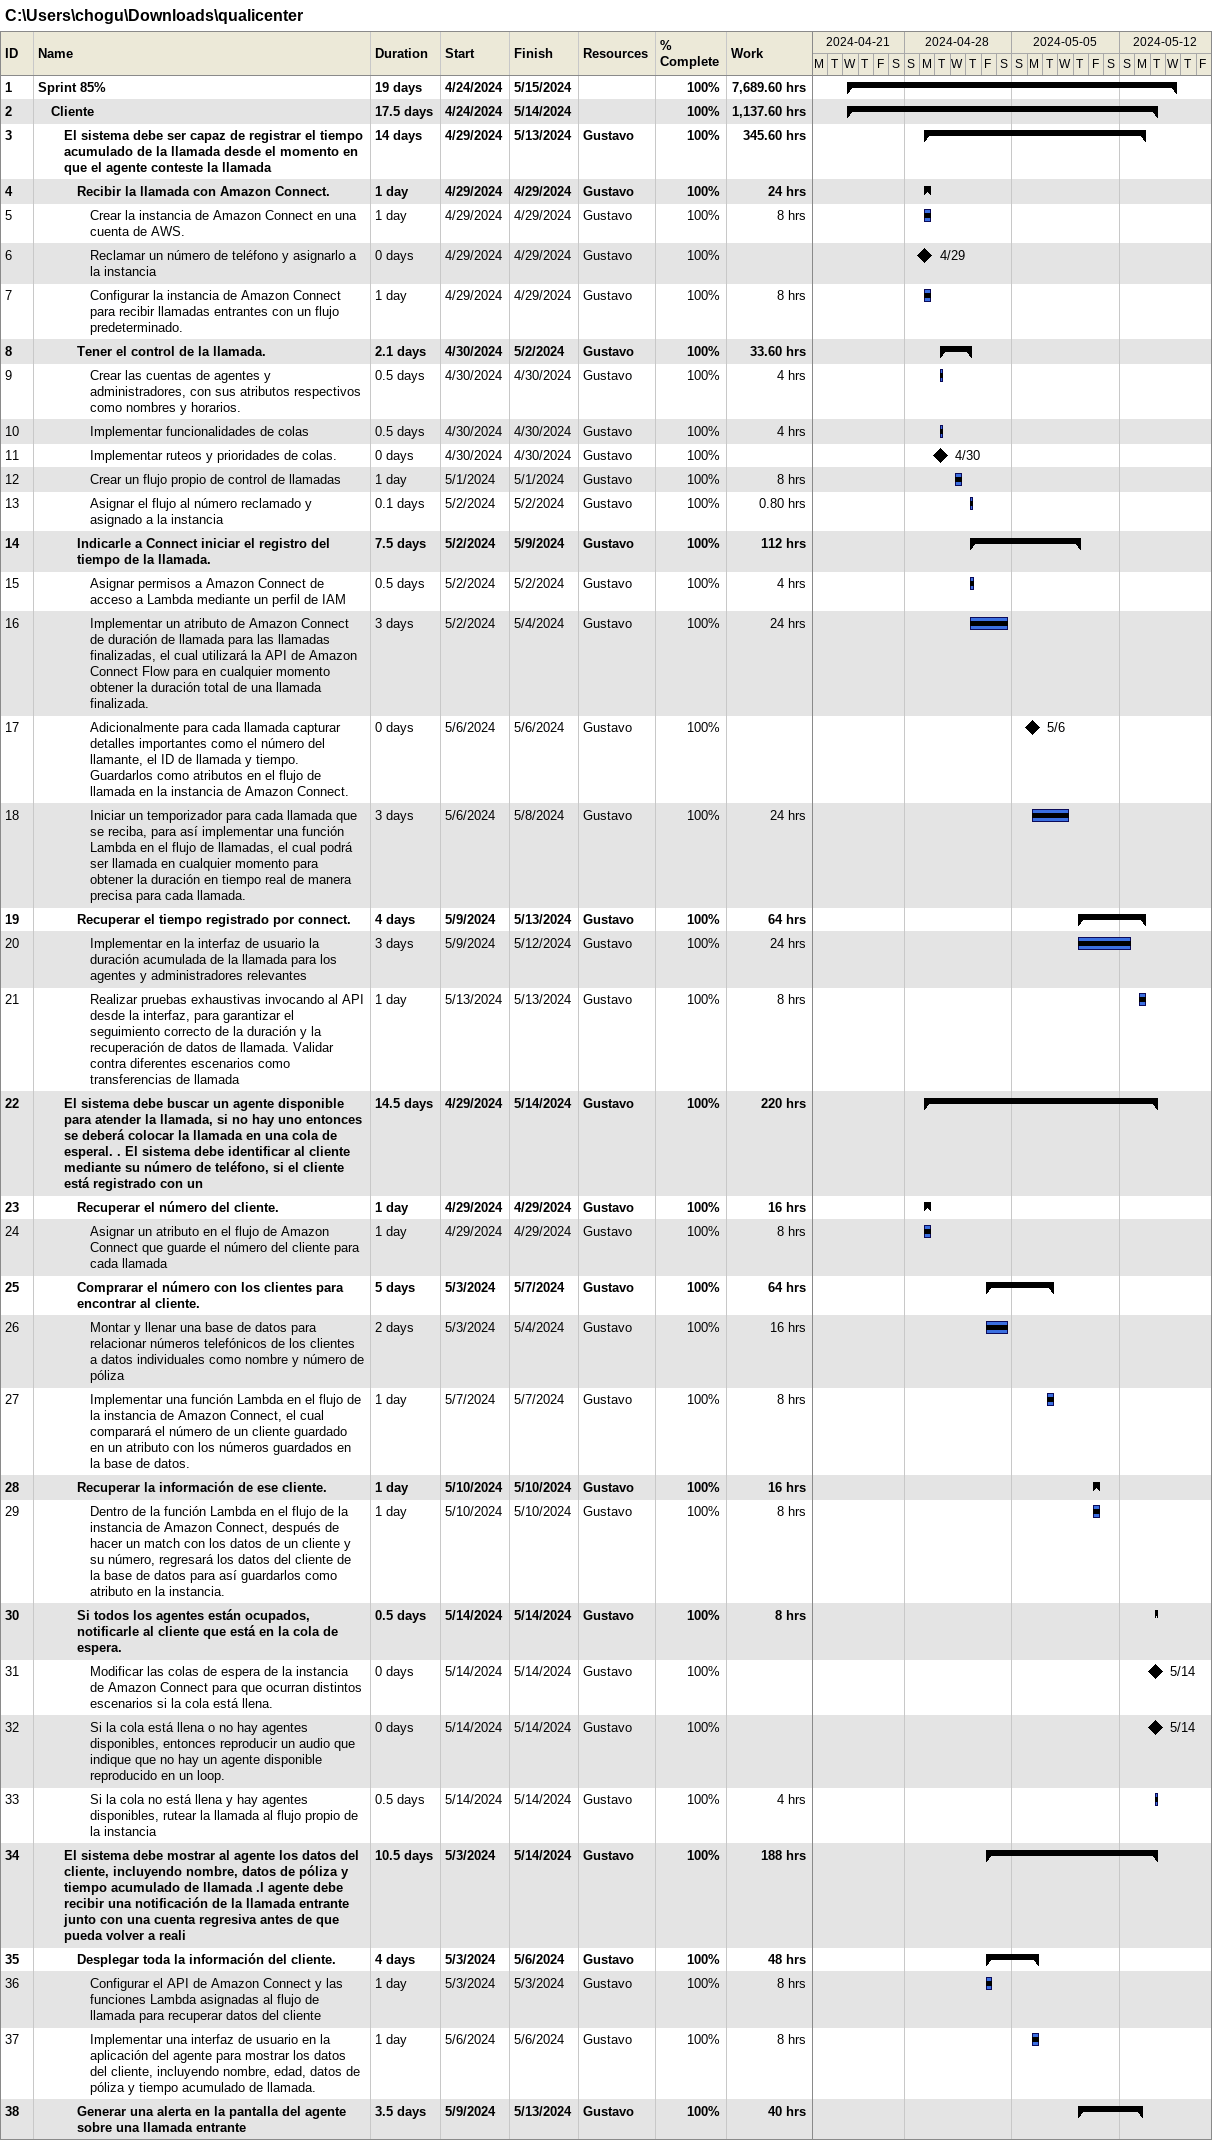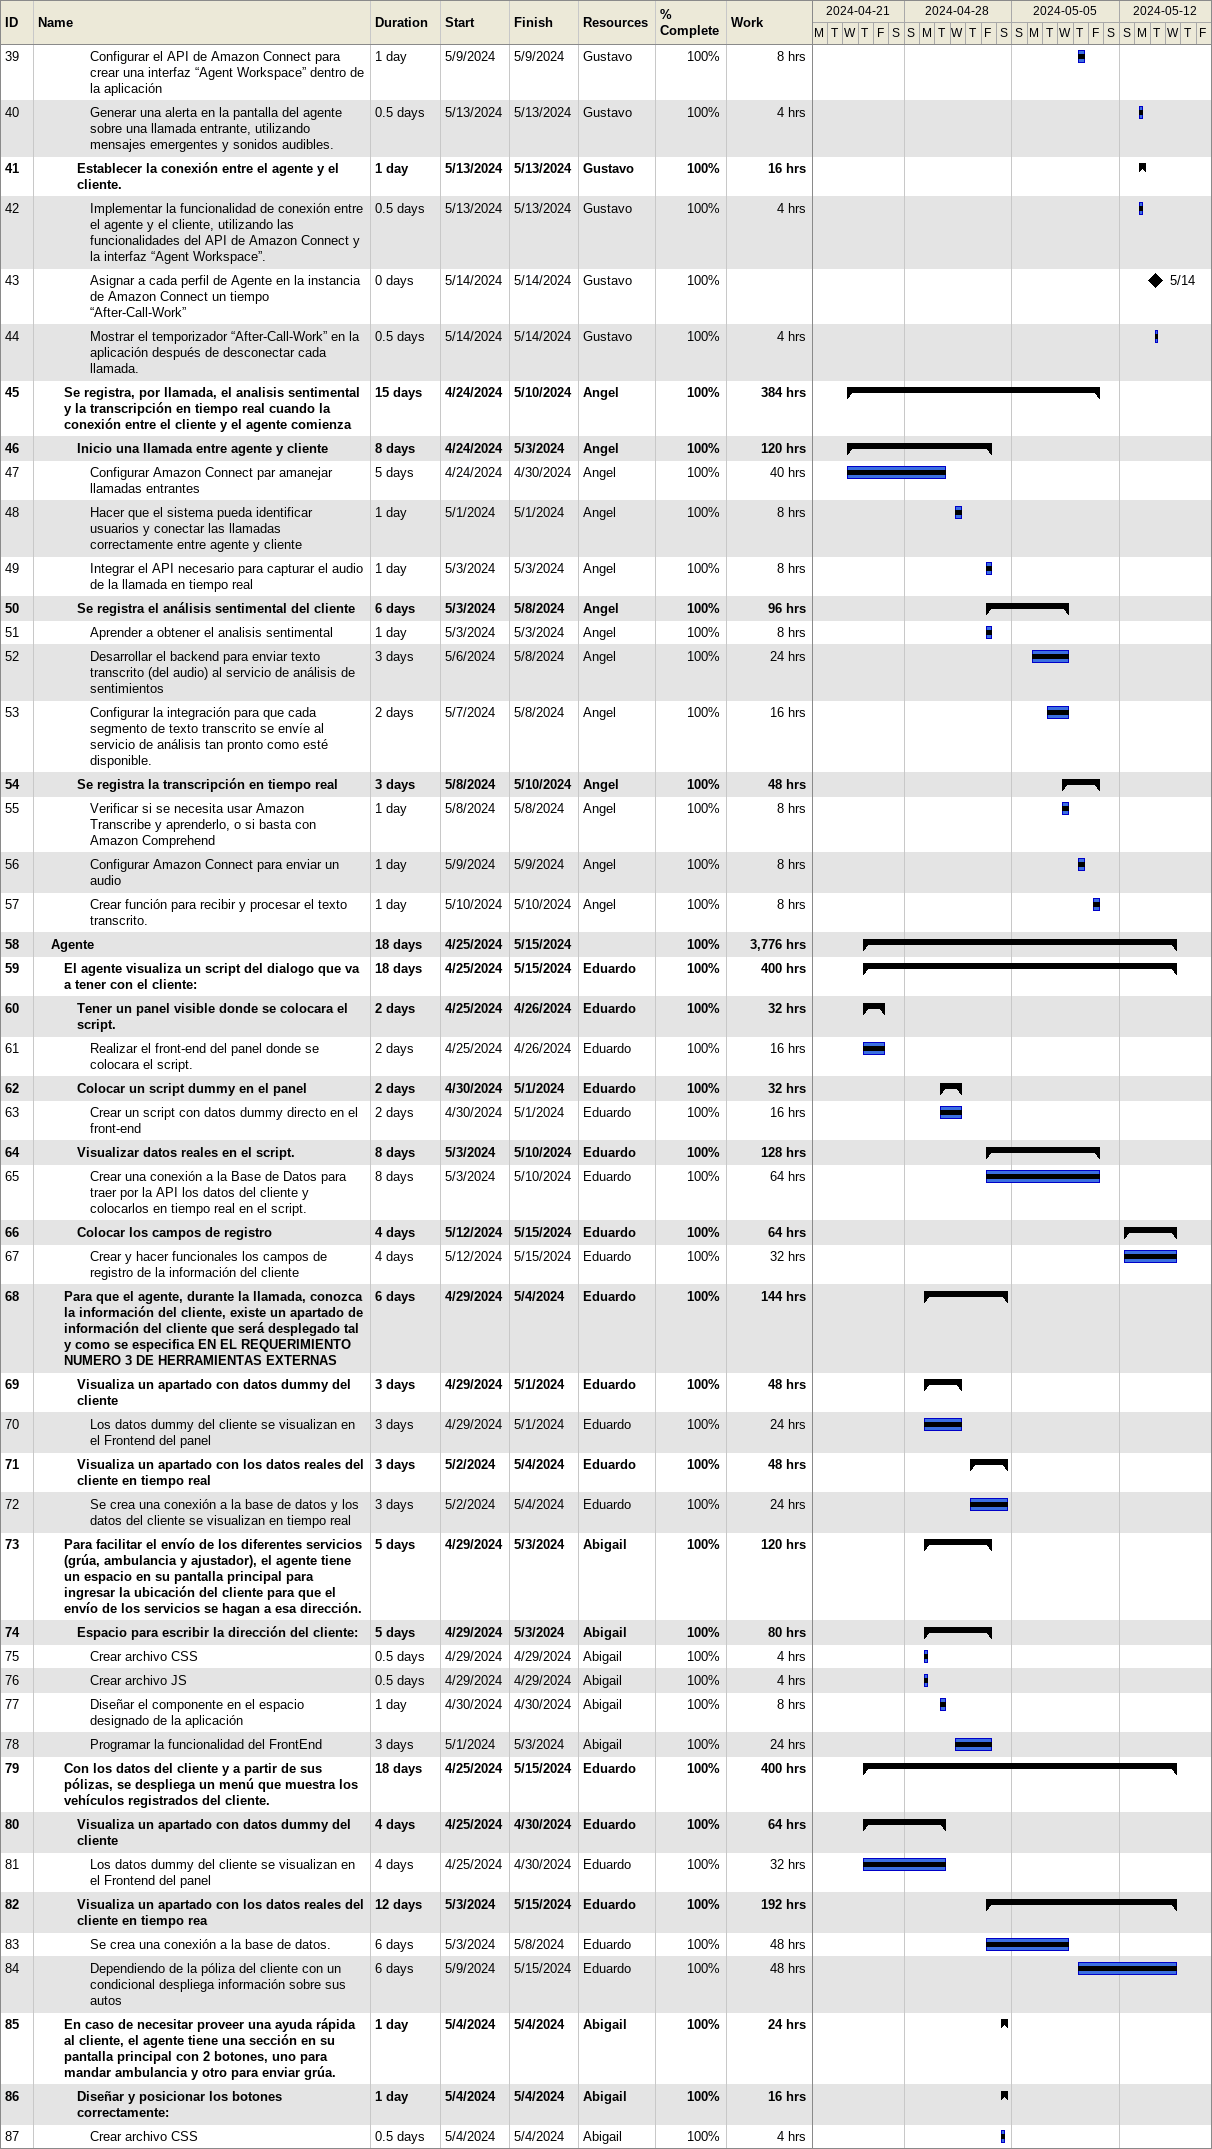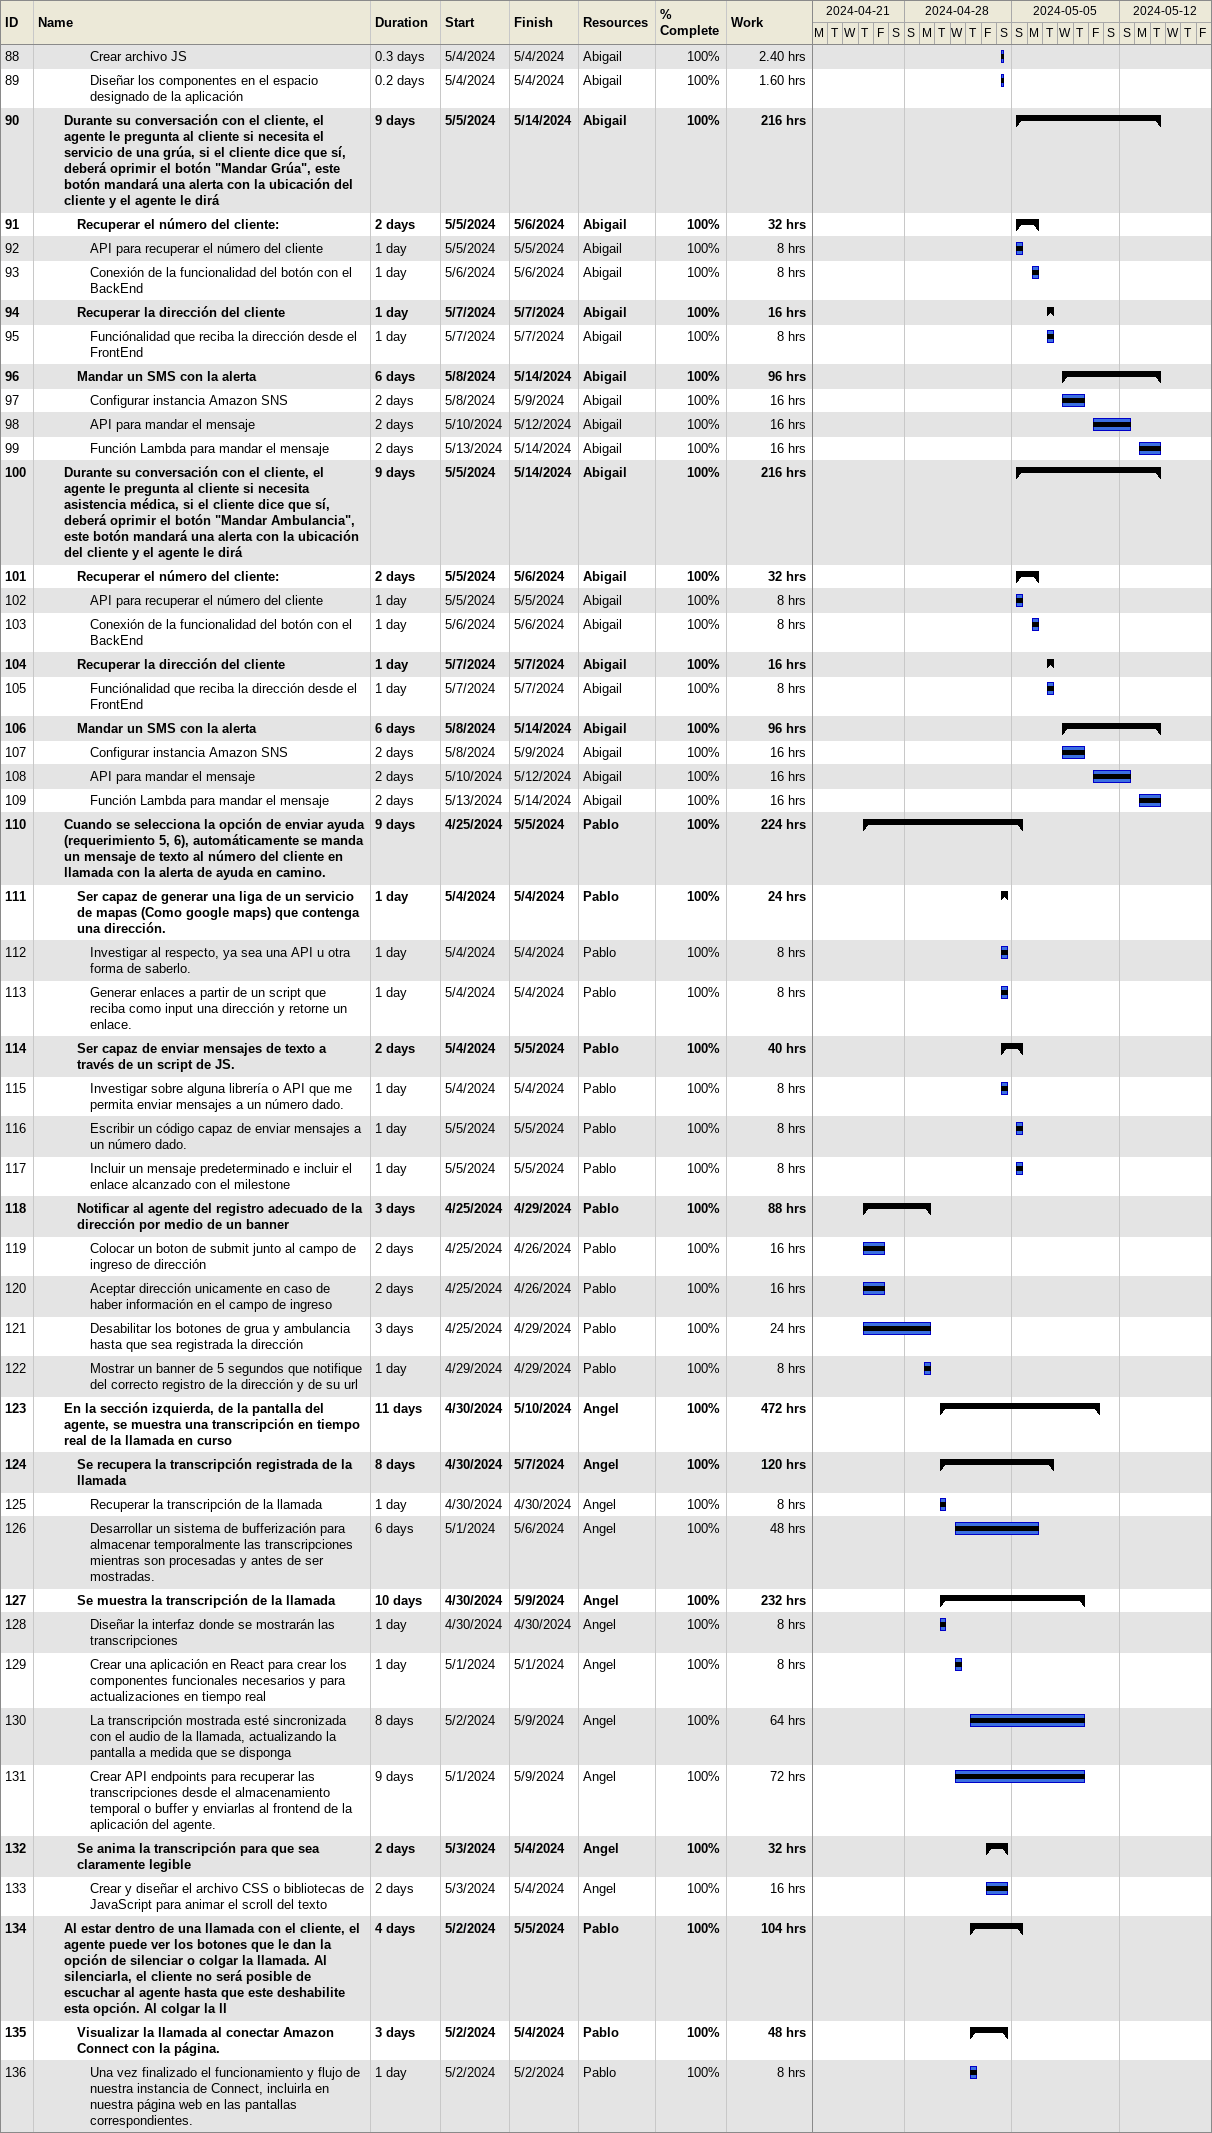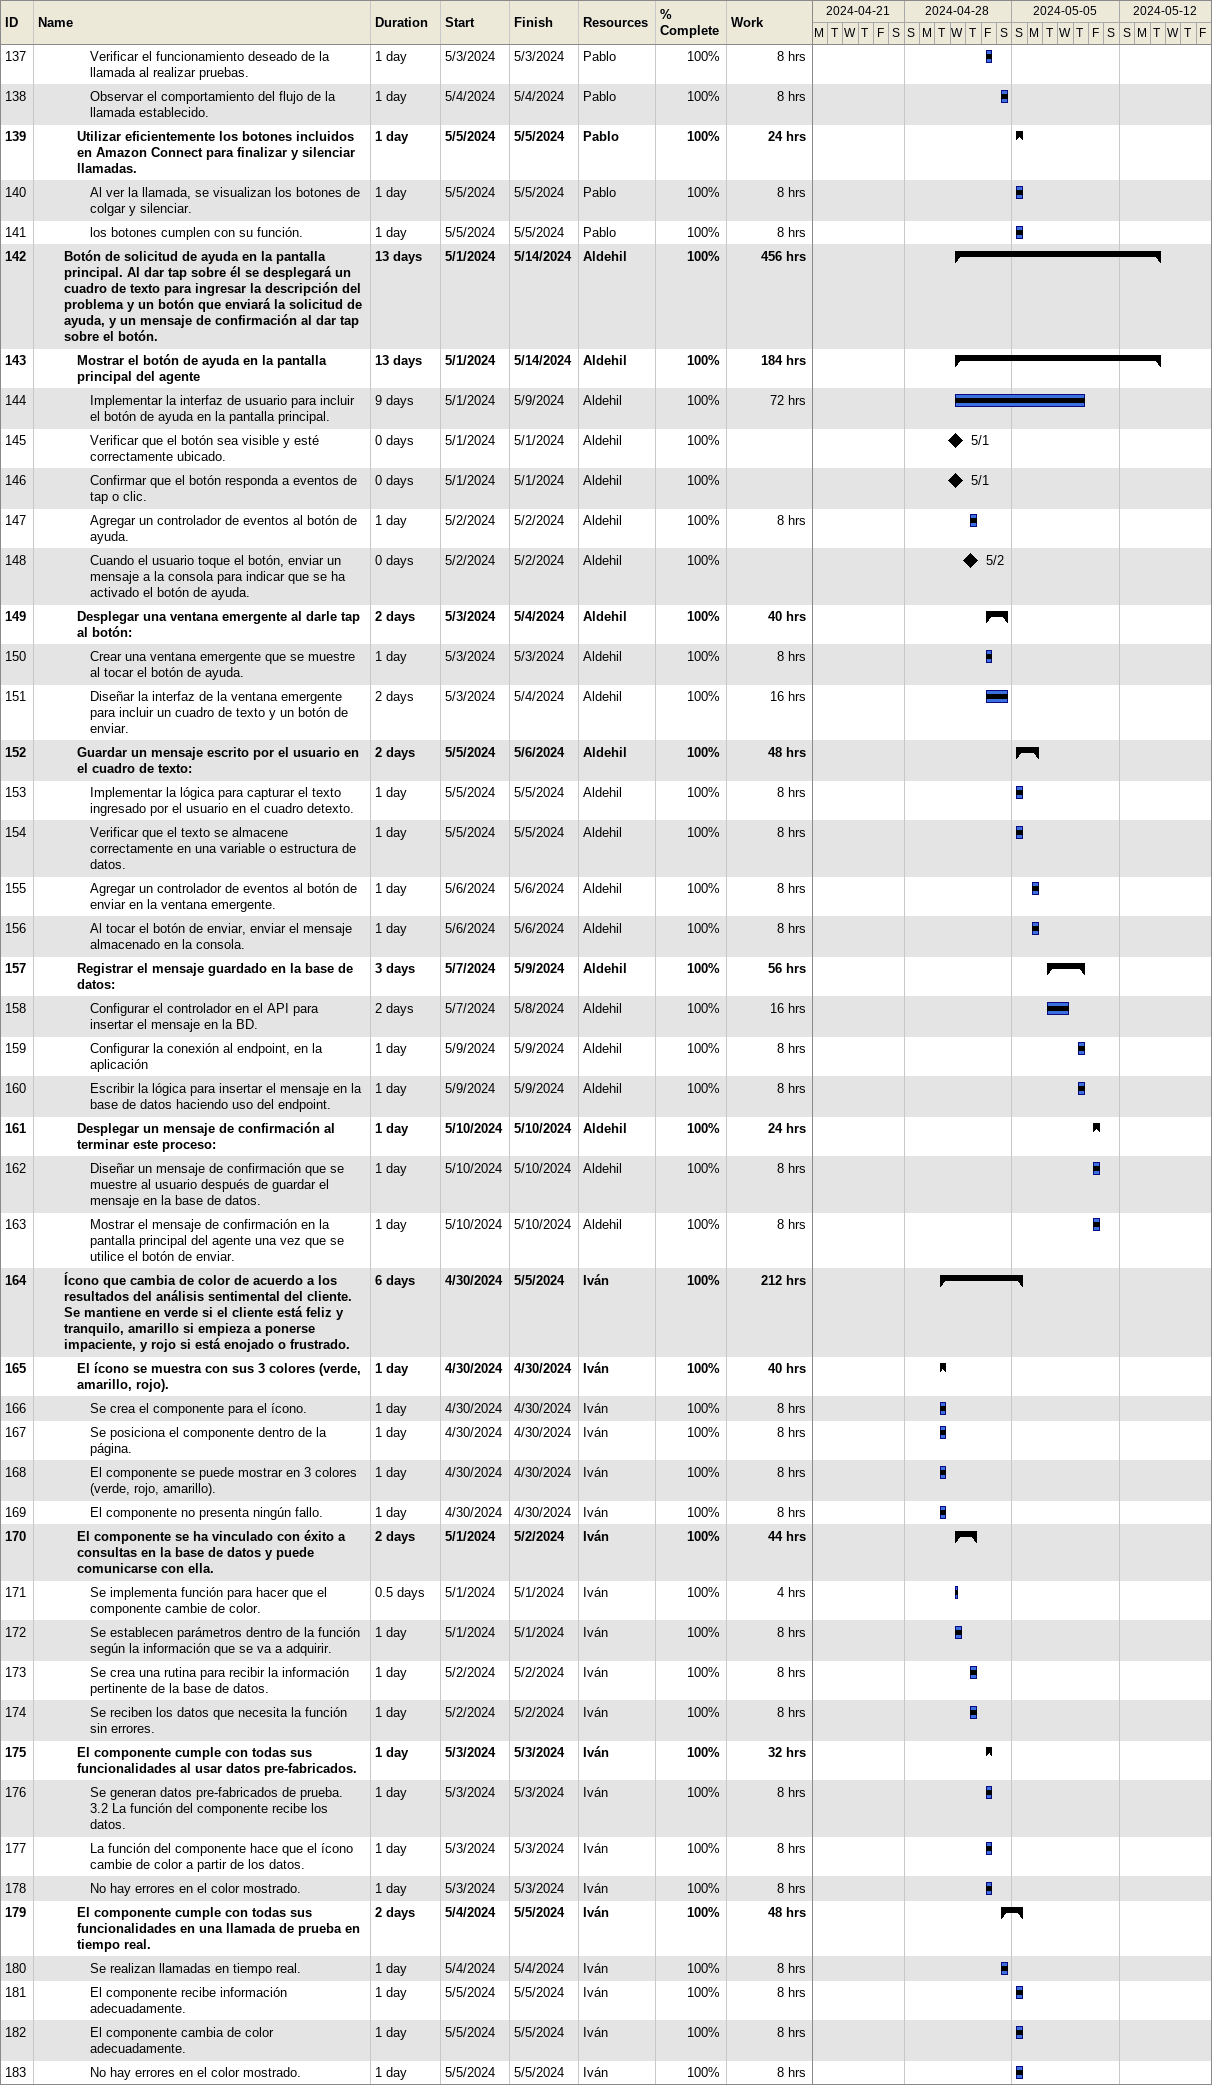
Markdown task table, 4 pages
C:\Users\chogu\Downloads\qualicenter

| ID | Level | Task | Duration | Start | Finish | Resources | % complete | Work (h) |
|---|---|---|---|---|---|---|---|---|
| 1 | 1 | **Sprint 85%** | 19d | 2024-04-24 | 2024-05-15 |  | 100 | 7689.60 |
| 2 | 2 | **Cliente** | 17.5d | 2024-04-24 | 2024-05-14 |  | 100 | 1137.60 |
| 3 | 3 | **El sistema debe ser capaz de registrar el tiempo acumulado de la llamada desde el momento en que el agente conteste la llamada** | 14d | 2024-04-29 | 2024-05-13 | Gustavo | 100 | 345.60 |
| 4 | 4 | **Recibir la llamada con Amazon Connect.** | 1d | 2024-04-29 | 2024-04-29 | Gustavo | 100 | 24 |
| 5 | 5 | Crear la instancia de Amazon Connect en una cuenta de AWS. | 1d | 2024-04-29 | 2024-04-29 | Gustavo | 100 | 8 |
| 6 | 5 | Reclamar un número de teléfono y asignarlo a la instancia | 0d | 2024-04-29 | 2024-04-29 | Gustavo | 100 |  |
| 7 | 5 | Configurar la instancia de Amazon Connect para recibir llamadas entrantes con un flujo predeterminado. | 1d | 2024-04-29 | 2024-04-29 | Gustavo | 100 | 8 |
| 8 | 4 | **Tener el control de la llamada.** | 2.1d | 2024-04-30 | 2024-05-02 | Gustavo | 100 | 33.60 |
| 9 | 5 | Crear las cuentas de agentes y administradores, con sus atributos respectivos como nombres y horarios. | 0.5d | 2024-04-30 | 2024-04-30 | Gustavo | 100 | 4 |
| 10 | 5 | Implementar funcionalidades de colas | 0.5d | 2024-04-30 | 2024-04-30 | Gustavo | 100 | 4 |
| 11 | 5 | Implementar ruteos y prioridades de colas. | 0d | 2024-04-30 | 2024-04-30 | Gustavo | 100 |  |
| 12 | 5 | Crear un flujo propio de control de llamadas | 1d | 2024-05-01 | 2024-05-01 | Gustavo | 100 | 8 |
| 13 | 5 | Asignar el flujo al número reclamado y asignado a la instancia | 0.1d | 2024-05-02 | 2024-05-02 | Gustavo | 100 | 0.80 |
| 14 | 4 | **Indicarle a Connect iniciar el registro del tiempo de la llamada.** | 7.5d | 2024-05-02 | 2024-05-09 | Gustavo | 100 | 112 |
| 15 | 5 | Asignar permisos a Amazon Connect de acceso a Lambda mediante un perfil de IAM | 0.5d | 2024-05-02 | 2024-05-02 | Gustavo | 100 | 4 |
| 16 | 5 | Implementar un atributo de Amazon Connect de duración de llamada para las llamadas finalizadas, el cual utilizará la API de Amazon Connect Flow para en cualquier momento obtener la duración total de una llamada finalizada. | 3d | 2024-05-02 | 2024-05-04 | Gustavo | 100 | 24 |
| 17 | 5 | Adicionalmente para cada llamada capturar detalles importantes como el número del llamante, el ID de llamada y tiempo. Guardarlos como atributos en el flujo de llamada en la instancia de Amazon Connect. | 0d | 2024-05-06 | 2024-05-06 | Gustavo | 100 |  |
| 18 | 5 | Iniciar un temporizador para cada llamada que se reciba, para así implementar una función Lambda en el flujo de llamadas, el cual podrá ser llamada en cualquier momento para obtener la duración en tiempo real de manera precisa para cada llamada. | 3d | 2024-05-06 | 2024-05-08 | Gustavo | 100 | 24 |
| 19 | 4 | **Recuperar el tiempo registrado por connect.** | 4d | 2024-05-09 | 2024-05-13 | Gustavo | 100 | 64 |
| 20 | 5 | Implementar en la interfaz de usuario la duración acumulada de la llamada para los agentes y administradores relevantes | 3d | 2024-05-09 | 2024-05-12 | Gustavo | 100 | 24 |
| 21 | 5 | Realizar pruebas exhaustivas invocando al API desde la interfaz, para garantizar el seguimiento correcto de la duración y la recuperación de datos de llamada. Validar contra diferentes escenarios como transferencias de llamada | 1d | 2024-05-13 | 2024-05-13 | Gustavo | 100 | 8 |
| 22 | 3 | **El sistema debe buscar un agente disponible para atender la llamada, si no hay uno entonces se deberá colocar la llamada en una cola de esperal. . El sistema debe identificar al cliente mediante su número de teléfono, si el cliente está registrado con un** | 14.5d | 2024-04-29 | 2024-05-14 | Gustavo | 100 | 220 |
| 23 | 4 | **Recuperar el número del cliente.** | 1d | 2024-04-29 | 2024-04-29 | Gustavo | 100 | 16 |
| 24 | 5 | Asignar un atributo en el flujo de Amazon Connect que guarde el número del cliente para cada llamada | 1d | 2024-04-29 | 2024-04-29 | Gustavo | 100 | 8 |
| 25 | 4 | **Comprarar el número con los clientes para encontrar al cliente.** | 5d | 2024-05-03 | 2024-05-07 | Gustavo | 100 | 64 |
| 26 | 5 | Montar y llenar una base de datos para relacionar números telefónicos de los clientes a datos individuales como nombre y número de póliza | 2d | 2024-05-03 | 2024-05-04 | Gustavo | 100 | 16 |
| 27 | 5 | Implementar una función Lambda en el flujo de la instancia de Amazon Connect, el cual comparará el número de un cliente guardado en un atributo con los números guardados en la base de datos. | 1d | 2024-05-07 | 2024-05-07 | Gustavo | 100 | 8 |
| 28 | 4 | **Recuperar la información de ese cliente.** | 1d | 2024-05-10 | 2024-05-10 | Gustavo | 100 | 16 |
| 29 | 5 | Dentro de la función Lambda en el flujo de la instancia de Amazon Connect, después de hacer un match con los datos de un cliente y su número, regresará los datos del cliente de la base de datos para así guardarlos como atributo en la instancia. | 1d | 2024-05-10 | 2024-05-10 | Gustavo | 100 | 8 |
| 30 | 4 | **Si todos los agentes están ocupados, notificarle al cliente que está en la cola de espera.** | 0.5d | 2024-05-14 | 2024-05-14 | Gustavo | 100 | 8 |
| 31 | 5 | Modificar las colas de espera de la instancia de Amazon Connect para que ocurran distintos escenarios si la cola está llena. | 0d | 2024-05-14 | 2024-05-14 | Gustavo | 100 |  |
| 32 | 5 | Si la cola está llena o no hay agentes disponibles, entonces reproducir un audio que indique que no hay un agente disponible reproducido en un loop. | 0d | 2024-05-14 | 2024-05-14 | Gustavo | 100 |  |
| 33 | 5 | Si la cola no está llena y hay agentes disponibles, rutear la llamada al flujo propio de la instancia | 0.5d | 2024-05-14 | 2024-05-14 | Gustavo | 100 | 4 |
| 34 | 3 | **El sistema debe mostrar al agente los datos del cliente, incluyendo nombre, datos de póliza y tiempo acumulado de llamada .l agente debe recibir una notificación de la llamada entrante junto con una cuenta regresiva antes de que pueda volver a reali** | 10.5d | 2024-05-03 | 2024-05-14 | Gustavo | 100 | 188 |
| 35 | 4 | **Desplegar toda la información del cliente.** | 4d | 2024-05-03 | 2024-05-06 | Gustavo | 100 | 48 |
| 36 | 5 | Configurar el API de Amazon Connect y las funciones Lambda asignadas al flujo de llamada para recuperar datos del cliente | 1d | 2024-05-03 | 2024-05-03 | Gustavo | 100 | 8 |
| 37 | 5 | Implementar una interfaz de usuario en la aplicación del agente para mostrar los datos del cliente, incluyendo nombre, edad, datos de póliza y tiempo acumulado de llamada. | 1d | 2024-05-06 | 2024-05-06 | Gustavo | 100 | 8 |
| 38 | 4 | **Generar una alerta en la pantalla del agente sobre una llamada entrante** | 3.5d | 2024-05-09 | 2024-05-13 | Gustavo | 100 | 40 |
| 39 | 5 | Configurar el API de Amazon Connect para crear una interfaz “Agent Workspace” dentro de la aplicación | 1d | 2024-05-09 | 2024-05-09 | Gustavo | 100 | 8 |
| 40 | 5 | Generar una alerta en la pantalla del agente sobre una llamada entrante, utilizando mensajes emergentes y sonidos audibles. | 0.5d | 2024-05-13 | 2024-05-13 | Gustavo | 100 | 4 |
| 41 | 4 | **Establecer la conexión entre el agente y el cliente.** | 1d | 2024-05-13 | 2024-05-13 | Gustavo | 100 | 16 |
| 42 | 5 | Implementar la funcionalidad de conexión entre el agente y el cliente, utilizando las funcionalidades del API de Amazon Connect y la interfaz “Agent Workspace”. | 0.5d | 2024-05-13 | 2024-05-13 | Gustavo | 100 | 4 |
| 43 | 5 | Asignar a cada perfil de Agente en la instancia de Amazon Connect un tiempo “After-Call-Work” | 0d | 2024-05-14 | 2024-05-14 | Gustavo | 100 |  |
| 44 | 5 | Mostrar el temporizador “After-Call-Work” en la aplicación después de desconectar cada llamada. | 0.5d | 2024-05-14 | 2024-05-14 | Gustavo | 100 | 4 |
| 45 | 3 | **Se registra, por llamada, el analisis sentimental y la transcripción en tiempo real cuando la conexión entre el cliente y el agente comienza** | 15d | 2024-04-24 | 2024-05-10 | Angel | 100 | 384 |
| 46 | 4 | **Inicio una llamada entre agente y cliente** | 8d | 2024-04-24 | 2024-05-03 | Angel | 100 | 120 |
| 47 | 5 | Configurar Amazon Connect par amanejar llamadas entrantes | 5d | 2024-04-24 | 2024-04-30 | Angel | 100 | 40 |
| 48 | 5 | Hacer que el sistema pueda identificar usuarios y conectar las llamadas correctamente entre agente y cliente | 1d | 2024-05-01 | 2024-05-01 | Angel | 100 | 8 |
| 49 | 5 | Integrar el API necesario para capturar el audio de la llamada en tiempo real | 1d | 2024-05-03 | 2024-05-03 | Angel | 100 | 8 |
| 50 | 4 | **Se registra el análisis sentimental del cliente** | 6d | 2024-05-03 | 2024-05-08 | Angel | 100 | 96 |
| 51 | 5 | Aprender a obtener el analisis sentimental | 1d | 2024-05-03 | 2024-05-03 | Angel | 100 | 8 |
| 52 | 5 | Desarrollar el backend para enviar texto transcrito (del audio) al servicio de análisis de sentimientos | 3d | 2024-05-06 | 2024-05-08 | Angel | 100 | 24 |
| 53 | 5 | Configurar la integración para que cada segmento de texto transcrito se envíe al servicio de análisis tan pronto como esté disponible. | 2d | 2024-05-07 | 2024-05-08 | Angel | 100 | 16 |
| 54 | 4 | **Se registra la transcripción en tiempo real** | 3d | 2024-05-08 | 2024-05-10 | Angel | 100 | 48 |
| 55 | 5 | Verificar si se necesita usar Amazon Transcribe y aprenderlo, o si basta con Amazon Comprehend | 1d | 2024-05-08 | 2024-05-08 | Angel | 100 | 8 |
| 56 | 5 | Configurar Amazon Connect para enviar un audio | 1d | 2024-05-09 | 2024-05-09 | Angel | 100 | 8 |
| 57 | 5 | Crear función para recibir y procesar el texto transcrito. | 1d | 2024-05-10 | 2024-05-10 | Angel | 100 | 8 |
| 58 | 2 | **Agente** | 18d | 2024-04-25 | 2024-05-15 |  | 100 | 3776 |
| 59 | 3 | **El agente visualiza un script del dialogo que va a tener con el cliente:** | 18d | 2024-04-25 | 2024-05-15 | Eduardo | 100 | 400 |
| 60 | 4 | **Tener un panel visible donde se colocara el script.** | 2d | 2024-04-25 | 2024-04-26 | Eduardo | 100 | 32 |
| 61 | 5 | Realizar el front-end del panel donde se colocara el script. | 2d | 2024-04-25 | 2024-04-26 | Eduardo | 100 | 16 |
| 62 | 4 | **Colocar un script dummy en el panel** | 2d | 2024-04-30 | 2024-05-01 | Eduardo | 100 | 32 |
| 63 | 5 | Crear un script con datos dummy directo en el front-end | 2d | 2024-04-30 | 2024-05-01 | Eduardo | 100 | 16 |
| 64 | 4 | **Visualizar datos reales en el script.** | 8d | 2024-05-03 | 2024-05-10 | Eduardo | 100 | 128 |
| 65 | 5 | Crear una conexión a la Base de Datos para traer por la API los datos del cliente y colocarlos en tiempo real en el script. | 8d | 2024-05-03 | 2024-05-10 | Eduardo | 100 | 64 |
| 66 | 4 | **Colocar los campos de registro** | 4d | 2024-05-12 | 2024-05-15 | Eduardo | 100 | 64 |
| 67 | 5 | Crear y hacer funcionales los campos de registro de la información del cliente | 4d | 2024-05-12 | 2024-05-15 | Eduardo | 100 | 32 |
| 68 | 3 | **Para que el agente, durante la llamada, conozca la información del cliente, existe un apartado de información del cliente que será desplegado tal y como se especifica EN EL REQUERIMIENTO NUMERO 3 DE HERRAMIENTAS EXTERNAS** | 6d | 2024-04-29 | 2024-05-04 | Eduardo | 100 | 144 |
| 69 | 4 | **Visualiza un apartado con datos dummy del cliente** | 3d | 2024-04-29 | 2024-05-01 | Eduardo | 100 | 48 |
| 70 | 5 | Los datos dummy del cliente se visualizan en el Frontend del panel | 3d | 2024-04-29 | 2024-05-01 | Eduardo | 100 | 24 |
| 71 | 4 | **Visualiza un apartado con los datos reales del cliente en tiempo real** | 3d | 2024-05-02 | 2024-05-04 | Eduardo | 100 | 48 |
| 72 | 5 | Se crea una conexión a la base de datos y los datos del cliente se visualizan en tiempo real | 3d | 2024-05-02 | 2024-05-04 | Eduardo | 100 | 24 |
| 73 | 3 | **Para facilitar el envío de los diferentes servicios (grúa, ambulancia y ajustador), el agente tiene un espacio en su pantalla principal para ingresar la ubicación del cliente para que el envío de los servicios se hagan a esa dirección.** | 5d | 2024-04-29 | 2024-05-03 | Abigail | 100 | 120 |
| 74 | 4 | **Espacio para escribir la dirección del cliente:** | 5d | 2024-04-29 | 2024-05-03 | Abigail | 100 | 80 |
| 75 | 5 | Crear archivo CSS | 0.5d | 2024-04-29 | 2024-04-29 | Abigail | 100 | 4 |
| 76 | 5 | Crear archivo JS | 0.5d | 2024-04-29 | 2024-04-29 | Abigail | 100 | 4 |
| 77 | 5 | Diseñar el componente en el espacio designado de la aplicación | 1d | 2024-04-30 | 2024-04-30 | Abigail | 100 | 8 |
| 78 | 5 | Programar la funcionalidad del FrontEnd | 3d | 2024-05-01 | 2024-05-03 | Abigail | 100 | 24 |
| 79 | 3 | **Con los datos del cliente y a partir de sus pólizas, se despliega un menú que muestra los vehículos registrados del cliente.** | 18d | 2024-04-25 | 2024-05-15 | Eduardo | 100 | 400 |
| 80 | 4 | **Visualiza un apartado con datos dummy del cliente** | 4d | 2024-04-25 | 2024-04-30 | Eduardo | 100 | 64 |
| 81 | 5 | Los datos dummy del cliente se visualizan en el Frontend del panel | 4d | 2024-04-25 | 2024-04-30 | Eduardo | 100 | 32 |
| 82 | 4 | **Visualiza un apartado con los datos reales del cliente en tiempo rea** | 12d | 2024-05-03 | 2024-05-15 | Eduardo | 100 | 192 |
| 83 | 5 | Se crea una conexión a la base de datos. | 6d | 2024-05-03 | 2024-05-08 | Eduardo | 100 | 48 |
| 84 | 5 | Dependiendo de la póliza del cliente con un condicional despliega información sobre sus autos | 6d | 2024-05-09 | 2024-05-15 | Eduardo | 100 | 48 |
| 85 | 3 | **En caso de necesitar proveer una ayuda rápida al cliente, el agente tiene una sección en su pantalla principal con 2 botones, uno para mandar ambulancia y otro para enviar grúa.** | 1d | 2024-05-04 | 2024-05-04 | Abigail | 100 | 24 |
| 86 | 4 | **Diseñar y posicionar los botones correctamente:** | 1d | 2024-05-04 | 2024-05-04 | Abigail | 100 | 16 |
| 87 | 5 | Crear archivo CSS | 0.5d | 2024-05-04 | 2024-05-04 | Abigail | 100 | 4 |
| 88 | 5 | Crear archivo JS | 0.3d | 2024-05-04 | 2024-05-04 | Abigail | 100 | 2.40 |
| 89 | 5 | Diseñar los componentes en el espacio designado de la aplicación | 0.2d | 2024-05-04 | 2024-05-04 | Abigail | 100 | 1.60 |
| 90 | 3 | **Durante su conversación con el cliente, el agente le pregunta al cliente si necesita el servicio de una grúa, si el cliente dice que sí, deberá oprimir el botón "Mandar Grúa", este botón mandará una alerta con la ubicación del cliente y el agente le dirá** | 9d | 2024-05-05 | 2024-05-14 | Abigail | 100 | 216 |
| 91 | 4 | **Recuperar el número del cliente:** | 2d | 2024-05-05 | 2024-05-06 | Abigail | 100 | 32 |
| 92 | 5 | API para recuperar el número del cliente | 1d | 2024-05-05 | 2024-05-05 | Abigail | 100 | 8 |
| 93 | 5 | Conexión de la funcionalidad del botón con el BackEnd | 1d | 2024-05-06 | 2024-05-06 | Abigail | 100 | 8 |
| 94 | 4 | **Recuperar la dirección del cliente** | 1d | 2024-05-07 | 2024-05-07 | Abigail | 100 | 16 |
| 95 | 5 | Funciónalidad que reciba la dirección desde el FrontEnd | 1d | 2024-05-07 | 2024-05-07 | Abigail | 100 | 8 |
| 96 | 4 | **Mandar un SMS con la alerta** | 6d | 2024-05-08 | 2024-05-14 | Abigail | 100 | 96 |
| 97 | 5 | Configurar instancia Amazon SNS | 2d | 2024-05-08 | 2024-05-09 | Abigail | 100 | 16 |
| 98 | 5 | API para mandar el mensaje | 2d | 2024-05-10 | 2024-05-12 | Abigail | 100 | 16 |
| 99 | 5 | Función Lambda para mandar el mensaje | 2d | 2024-05-13 | 2024-05-14 | Abigail | 100 | 16 |
| 100 | 3 | **Durante su conversación con el cliente, el agente le pregunta al cliente si necesita asistencia médica, si el cliente dice que sí, deberá oprimir el botón "Mandar Ambulancia", este botón mandará una alerta con la ubicación del cliente y el agente le dirá** | 9d | 2024-05-05 | 2024-05-14 | Abigail | 100 | 216 |
| 101 | 4 | **Recuperar el número del cliente:** | 2d | 2024-05-05 | 2024-05-06 | Abigail | 100 | 32 |
| 102 | 5 | API para recuperar el número del cliente | 1d | 2024-05-05 | 2024-05-05 | Abigail | 100 | 8 |
| 103 | 5 | Conexión de la funcionalidad del botón con el BackEnd | 1d | 2024-05-06 | 2024-05-06 | Abigail | 100 | 8 |
| 104 | 4 | **Recuperar la dirección del cliente** | 1d | 2024-05-07 | 2024-05-07 | Abigail | 100 | 16 |
| 105 | 5 | Funciónalidad que reciba la dirección desde el FrontEnd | 1d | 2024-05-07 | 2024-05-07 | Abigail | 100 | 8 |
| 106 | 4 | **Mandar un SMS con la alerta** | 6d | 2024-05-08 | 2024-05-14 | Abigail | 100 | 96 |
| 107 | 5 | Configurar instancia Amazon SNS | 2d | 2024-05-08 | 2024-05-09 | Abigail | 100 | 16 |
| 108 | 5 | API para mandar el mensaje | 2d | 2024-05-10 | 2024-05-12 | Abigail | 100 | 16 |
| 109 | 5 | Función Lambda para mandar el mensaje | 2d | 2024-05-13 | 2024-05-14 | Abigail | 100 | 16 |
| 110 | 3 | **Cuando se selecciona la opción de enviar ayuda (requerimiento 5, 6), automáticamente se manda un mensaje de texto al número del cliente en llamada con la alerta de ayuda en camino.** | 9d | 2024-04-25 | 2024-05-05 | Pablo | 100 | 224 |
| 111 | 4 | **Ser capaz de generar una liga de un servicio de mapas (Como google maps) que contenga una dirección.** | 1d | 2024-05-04 | 2024-05-04 | Pablo | 100 | 24 |
| 112 | 5 | Investigar al respecto, ya sea una API u otra forma de saberlo. | 1d | 2024-05-04 | 2024-05-04 | Pablo | 100 | 8 |
| 113 | 5 | Generar enlaces a partir de un script que reciba como input una dirección y retorne un enlace. | 1d | 2024-05-04 | 2024-05-04 | Pablo | 100 | 8 |
| 114 | 4 | **Ser capaz de enviar mensajes de texto a través de un script de JS.** | 2d | 2024-05-04 | 2024-05-05 | Pablo | 100 | 40 |
| 115 | 5 | Investigar sobre alguna librería o API que me permita enviar mensajes a un número dado. | 1d | 2024-05-04 | 2024-05-04 | Pablo | 100 | 8 |
| 116 | 5 | Escribir un código capaz de enviar mensajes a un número dado. | 1d | 2024-05-05 | 2024-05-05 | Pablo | 100 | 8 |
| 117 | 5 | Incluir un mensaje predeterminado e incluir el enlace alcanzado con el milestone | 1d | 2024-05-05 | 2024-05-05 | Pablo | 100 | 8 |
| 118 | 4 | **Notificar al agente del registro adecuado de la dirección por medio de un banner** | 3d | 2024-04-25 | 2024-04-29 | Pablo | 100 | 88 |
| 119 | 5 | Colocar un boton de submit junto al campo de ingreso de dirección | 2d | 2024-04-25 | 2024-04-26 | Pablo | 100 | 16 |
| 120 | 5 | Aceptar dirección unicamente en caso de haber información en el campo de ingreso | 2d | 2024-04-25 | 2024-04-26 | Pablo | 100 | 16 |
| 121 | 5 | Desabilitar los botones de grua y ambulancia hasta que sea registrada la dirección | 3d | 2024-04-25 | 2024-04-29 | Pablo | 100 | 24 |
| 122 | 5 | Mostrar un banner de 5 segundos que notifique del correcto registro de la dirección y de su url | 1d | 2024-04-29 | 2024-04-29 | Pablo | 100 | 8 |
| 123 | 3 | **En la sección izquierda, de la pantalla del agente, se muestra una transcripción en tiempo real de la llamada en curso** | 11d | 2024-04-30 | 2024-05-10 | Angel | 100 | 472 |
| 124 | 4 | **Se recupera la transcripción registrada de la llamada** | 8d | 2024-04-30 | 2024-05-07 | Angel | 100 | 120 |
| 125 | 5 | Recuperar la transcripción de la llamada | 1d | 2024-04-30 | 2024-04-30 | Angel | 100 | 8 |
| 126 | 5 | Desarrollar un sistema de bufferización para almacenar temporalmente las transcripciones mientras son procesadas y antes de ser mostradas. | 6d | 2024-05-01 | 2024-05-06 | Angel | 100 | 48 |
| 127 | 4 | **Se muestra la transcripción de la llamada** | 10d | 2024-04-30 | 2024-05-09 | Angel | 100 | 232 |
| 128 | 5 | Diseñar la interfaz donde se mostrarán las transcripciones | 1d | 2024-04-30 | 2024-04-30 | Angel | 100 | 8 |
| 129 | 5 | Crear una aplicación en React para crear los componentes funcionales necesarios y para actualizaciones en tiempo real | 1d | 2024-05-01 | 2024-05-01 | Angel | 100 | 8 |
| 130 | 5 | La transcripción mostrada esté sincronizada con el audio de la llamada, actualizando la pantalla a medida que se disponga | 8d | 2024-05-02 | 2024-05-09 | Angel | 100 | 64 |
| 131 | 5 | Crear API endpoints para recuperar las transcripciones desde el almacenamiento temporal o buffer y enviarlas al frontend de la aplicación del agente. | 9d | 2024-05-01 | 2024-05-09 | Angel | 100 | 72 |
| 132 | 4 | **Se anima la transcripción para que sea claramente legible** | 2d | 2024-05-03 | 2024-05-04 | Angel | 100 | 32 |
| 133 | 5 | Crear y diseñar el archivo CSS o bibliotecas de JavaScript para animar el scroll del texto | 2d | 2024-05-03 | 2024-05-04 | Angel | 100 | 16 |
| 134 | 3 | **Al estar dentro de una llamada con el cliente, el agente puede ver los botones que le dan la opción de silenciar o colgar la llamada. Al silenciarla, el cliente no será posible de escuchar al agente hasta que este deshabilite esta opción. Al colgar la ll** | 4d | 2024-05-02 | 2024-05-05 | Pablo | 100 | 104 |
| 135 | 4 | **Visualizar la llamada al conectar Amazon Connect con la página.** | 3d | 2024-05-02 | 2024-05-04 | Pablo | 100 | 48 |
| 136 | 5 | Una vez finalizado el funcionamiento y flujo de nuestra instancia de Connect, incluirla en nuestra página web en las pantallas correspondientes. | 1d | 2024-05-02 | 2024-05-02 | Pablo | 100 | 8 |
| 137 | 5 | Verificar el funcionamiento deseado de la llamada al realizar pruebas. | 1d | 2024-05-03 | 2024-05-03 | Pablo | 100 | 8 |
| 138 | 5 | Observar el comportamiento del flujo de la llamada establecido. | 1d | 2024-05-04 | 2024-05-04 | Pablo | 100 | 8 |
| 139 | 4 | **Utilizar eficientemente los botones incluidos en Amazon Connect para finalizar y silenciar llamadas.** | 1d | 2024-05-05 | 2024-05-05 | Pablo | 100 | 24 |
| 140 | 5 | Al ver la llamada, se visualizan los botones de colgar y silenciar. | 1d | 2024-05-05 | 2024-05-05 | Pablo | 100 | 8 |
| 141 | 5 | los botones cumplen con su función. | 1d | 2024-05-05 | 2024-05-05 | Pablo | 100 | 8 |
| 142 | 3 | **Botón de solicitud de ayuda en la pantalla principal. Al dar tap sobre él se desplegará un cuadro de texto para ingresar la descripción del problema y un botón que enviará la solicitud de ayuda, y un mensaje de confirmación al dar tap sobre el botón.** | 13d | 2024-05-01 | 2024-05-14 | Aldehil | 100 | 456 |
| 143 | 4 | **Mostrar el botón de ayuda en la pantalla principal del agente** | 13d | 2024-05-01 | 2024-05-14 | Aldehil | 100 | 184 |
| 144 | 5 | Implementar la interfaz de usuario para incluir el botón de ayuda en la pantalla principal. | 9d | 2024-05-01 | 2024-05-09 | Aldehil | 100 | 72 |
| 145 | 5 | Verificar que el botón sea visible y esté correctamente ubicado. | 0d | 2024-05-01 | 2024-05-01 | Aldehil | 100 |  |
| 146 | 5 | Confirmar que el botón responda a eventos de tap o clic. | 0d | 2024-05-01 | 2024-05-01 | Aldehil | 100 |  |
| 147 | 5 | Agregar un controlador de eventos al botón de ayuda. | 1d | 2024-05-02 | 2024-05-02 | Aldehil | 100 | 8 |
| 148 | 5 | Cuando el usuario toque el botón, enviar un mensaje a la consola para indicar que se ha activado el botón de ayuda. | 0d | 2024-05-02 | 2024-05-02 | Aldehil | 100 |  |
| 149 | 4 | **Desplegar una ventana emergente al darle tap al botón:** | 2d | 2024-05-03 | 2024-05-04 | Aldehil | 100 | 40 |
| 150 | 5 | Crear una ventana emergente que se muestre al tocar el botón de ayuda. | 1d | 2024-05-03 | 2024-05-03 | Aldehil | 100 | 8 |
| 151 | 5 | Diseñar la interfaz de la ventana emergente para incluir un cuadro de texto y un botón de enviar. | 2d | 2024-05-03 | 2024-05-04 | Aldehil | 100 | 16 |
| 152 | 4 | **Guardar un mensaje escrito por el usuario en el cuadro de texto:** | 2d | 2024-05-05 | 2024-05-06 | Aldehil | 100 | 48 |
| 153 | 5 | Implementar la lógica para capturar el texto ingresado por el usuario en el cuadro detexto. | 1d | 2024-05-05 | 2024-05-05 | Aldehil | 100 | 8 |
| 154 | 5 | Verificar que el texto se almacene correctamente en una variable o estructura de datos. | 1d | 2024-05-05 | 2024-05-05 | Aldehil | 100 | 8 |
| 155 | 5 | Agregar un controlador de eventos al botón de enviar en la ventana emergente. | 1d | 2024-05-06 | 2024-05-06 | Aldehil | 100 | 8 |
| 156 | 5 | Al tocar el botón de enviar, enviar el mensaje almacenado en la consola. | 1d | 2024-05-06 | 2024-05-06 | Aldehil | 100 | 8 |
| 157 | 4 | **Registrar el mensaje guardado en la base de datos:** | 3d | 2024-05-07 | 2024-05-09 | Aldehil | 100 | 56 |
| 158 | 5 | Configurar el controlador en el API para insertar el mensaje en la BD. | 2d | 2024-05-07 | 2024-05-08 | Aldehil | 100 | 16 |
| 159 | 5 | Configurar la conexión al endpoint, en la aplicación | 1d | 2024-05-09 | 2024-05-09 | Aldehil | 100 | 8 |
| 160 | 5 | Escribir la lógica para insertar el mensaje en la base de datos haciendo uso del endpoint. | 1d | 2024-05-09 | 2024-05-09 | Aldehil | 100 | 8 |
| 161 | 4 | **Desplegar un mensaje de confirmación al terminar este proceso:** | 1d | 2024-05-10 | 2024-05-10 | Aldehil | 100 | 24 |
| 162 | 5 | Diseñar un mensaje de confirmación que se muestre al usuario después de guardar el mensaje en la base de datos. | 1d | 2024-05-10 | 2024-05-10 | Aldehil | 100 | 8 |
| 163 | 5 | Mostrar el mensaje de confirmación en la pantalla principal del agente una vez que se utilice el botón de enviar. | 1d | 2024-05-10 | 2024-05-10 | Aldehil | 100 | 8 |
| 164 | 3 | **Ícono que cambia de color de acuerdo a los resultados del análisis sentimental del cliente. Se mantiene en verde si el cliente está feliz y tranquilo, amarillo si empieza a ponerse impaciente, y rojo si está enojado o frustrado.** | 6d | 2024-04-30 | 2024-05-05 | Iván | 100 | 212 |
| 165 | 4 | **El ícono se muestra con sus 3 colores (verde, amarillo, rojo).** | 1d | 2024-04-30 | 2024-04-30 | Iván | 100 | 40 |
| 166 | 5 | Se crea el componente para el ícono. | 1d | 2024-04-30 | 2024-04-30 | Iván | 100 | 8 |
| 167 | 5 | Se posiciona el componente dentro de la página. | 1d | 2024-04-30 | 2024-04-30 | Iván | 100 | 8 |
| 168 | 5 | El componente se puede mostrar en 3 colores (verde, rojo, amarillo). | 1d | 2024-04-30 | 2024-04-30 | Iván | 100 | 8 |
| 169 | 5 | El componente no presenta ningún fallo. | 1d | 2024-04-30 | 2024-04-30 | Iván | 100 | 8 |
| 170 | 4 | **El componente se ha vinculado con éxito a consultas en la base de datos y puede comunicarse con ella.** | 2d | 2024-05-01 | 2024-05-02 | Iván | 100 | 44 |
| 171 | 5 | Se implementa función para hacer que el componente cambie de color. | 0.5d | 2024-05-01 | 2024-05-01 | Iván | 100 | 4 |
| 172 | 5 | Se establecen parámetros dentro de la función según la información que se va a adquirir. | 1d | 2024-05-01 | 2024-05-01 | Iván | 100 | 8 |
| 173 | 5 | Se crea una rutina para recibir la información pertinente de la base de datos. | 1d | 2024-05-02 | 2024-05-02 | Iván | 100 | 8 |
| 174 | 5 | Se reciben los datos que necesita la función sin errores. | 1d | 2024-05-02 | 2024-05-02 | Iván | 100 | 8 |
| 175 | 4 | **El componente cumple con todas sus funcionalidades al usar datos pre-fabricados.** | 1d | 2024-05-03 | 2024-05-03 | Iván | 100 | 32 |
| 176 | 5 | Se generan datos pre-fabricados de prueba. 3.2 La función del componente recibe los datos. | 1d | 2024-05-03 | 2024-05-03 | Iván | 100 | 8 |
| 177 | 5 | La función del componente hace que el ícono cambie de color a partir de los datos. | 1d | 2024-05-03 | 2024-05-03 | Iván | 100 | 8 |
| 178 | 5 | No hay errores en el color mostrado. | 1d | 2024-05-03 | 2024-05-03 | Iván | 100 | 8 |
| 179 | 4 | **El componente cumple con todas sus funcionalidades en una llamada de prueba en tiempo real.** | 2d | 2024-05-04 | 2024-05-05 | Iván | 100 | 48 |
| 180 | 5 | Se realizan llamadas en tiempo real. | 1d | 2024-05-04 | 2024-05-04 | Iván | 100 | 8 |
| 181 | 5 | El componente recibe información adecuadamente. | 1d | 2024-05-05 | 2024-05-05 | Iván | 100 | 8 |
| 182 | 5 | El componente cambia de color adecuadamente. | 1d | 2024-05-05 | 2024-05-05 | Iván | 100 | 8 |
| 183 | 5 | No hay errores en el color mostrado. | 1d | 2024-05-05 | 2024-05-05 | Iván | 100 | 8 |
